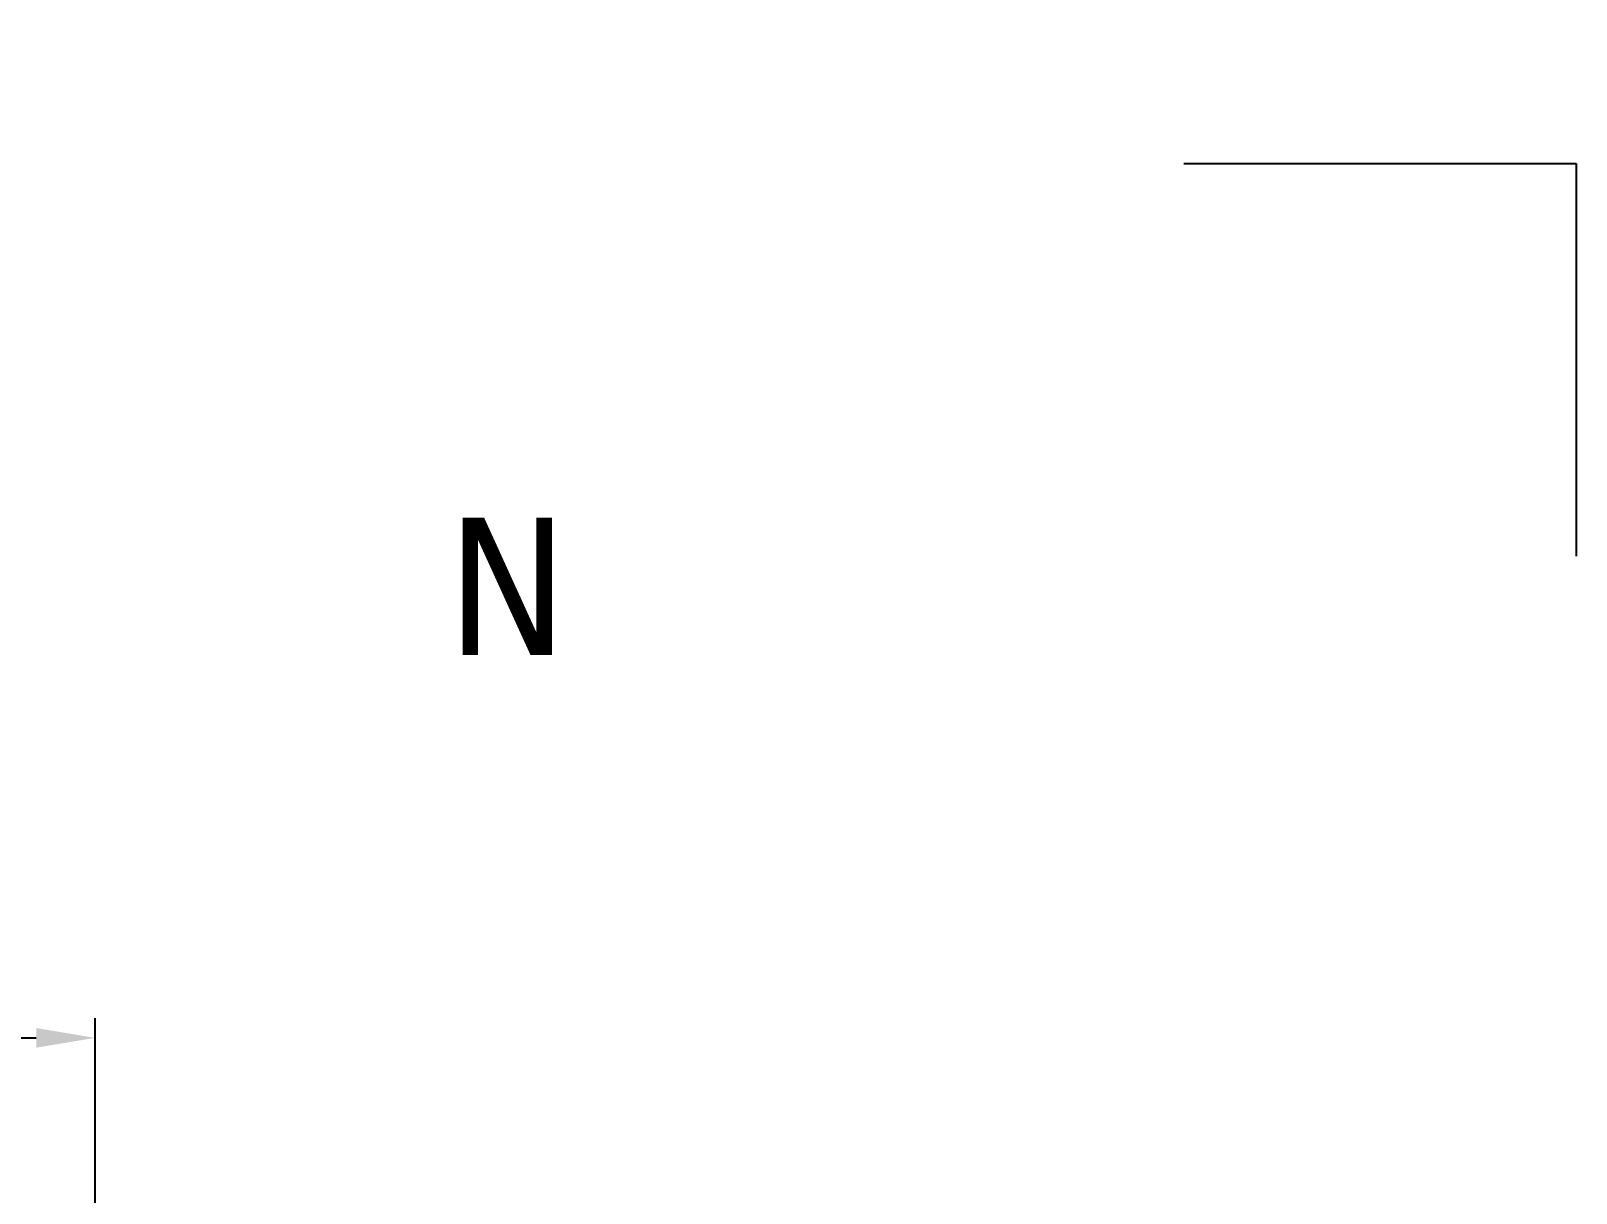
# Model space of a CAD drawing. Header units: millimetres. Extents: x -20000 to 230000, y -17405 to 25402.
# Drawn here: x 135341.1 to 135735, y -5548.8 to -5252.7 of the extents above; entities that cross this region are included whole.
import ezdxf
from ezdxf.enums import TextEntityAlignment as Align

# ---------------------------------------------------------------- set-up
doc = ezdxf.new("R2010")
doc.units = ezdxf.units.MM
doc.header["$PDMODE"] = 35
doc.header["$PDSIZE"] = 0.5
doc.layers.get('0').update_dxf_attribs({"lineweight": 13})
doc.layers.get('Defpoints').update_dxf_attribs({"true_color": 0xc2a584})
for name, color, linetype, lineweight in [('0 - 2 (modifié)', 71, 'Continuous', 13), ('1 - Cotation', 32, 'Continuous', 13), ('1 - Texte', 7, 'Continuous', 13)]:
    doc.layers.add(name, color=color, linetype=linetype, lineweight=lineweight)
doc.layers.add('Intouchable', color=252, linetype='Continuous', lineweight=13, plot=False)
doc.layers.add('Non visible', color=163, linetype='Continuous', lineweight=25, plot=False)
doc.styles.get("Standard").update_dxf_attribs({"font": 'ARIALUNI.TTF'})
doc.styles.add('Texte Poralu', font='tahomabd.ttf')
doc.dimstyles.new('100 - 1000', dxfattribs={"dimtxt": 15, "dimasz": 15, "dimexe": 5, "dimexo": 2.5, "dimgap": 8, "dimtad": 1, "dimdec": 1, "dimtxsty": 'Texte Poralu', "dimcen": 10, "dimazin": 0, "dimtfac": 1, "dimtdec": 1, "dimtmove": 0, "dimatfit": 3, "dimfxl": 1, "dimarcsym": 0})
doc.dimstyles.new('30 - 1000', dxfattribs={"dimtxt": 10, "dimasz": 10, "dimexe": 5, "dimexo": 2.5, "dimgap": 5, "dimtad": 1, "dimdec": 1, "dimtxsty": 'Texte Poralu', "dimcen": 5, "dimazin": 0, "dimtfac": 1, "dimtdec": 1, "dimtmove": 0, "dimatfit": 3, "dimfxl": 1, "dimarcsym": 0})

# ---------------------------------------------------------------- blocks, each defined once
blk = doc.blocks.new('Cadre Coupe_Elev')
at = {"color": 7}
blk.add_attdef('REPERE_1', text='', height=300, dxfattribs=at).set_placement((1000, 9000), align=Align.MIDDLE_CENTER)
at = {"layer": '1 - Texte', "color": 7}
for tag, p in [('DEFINITION1', (5000, 1200)), ('DEFINITION2', (5000, 800))]:
    blk.add_attdef(tag, text='', height=250, dxfattribs=at).set_placement(p, align=Align.MIDDLE_CENTER)
at = {"layer": 'Non visible', "style": 'Texte Poralu'}
for p in [(5447.12, 4905.8), (5447.12, 4605.8)]:
    blk.add_attdef('REPERE_2', text='', height=35, dxfattribs=at).set_placement(p, align=Align.MIDDLE_LEFT)
blk = doc.blocks.new('Cadre centrage dessin')
at = {"layer": 'Defpoints'}
for p, q in [((635, -1016.5), (735, -1016.5)), ((735, -1016.5), (735, -1116.5))]:
    blk.add_line(p, q, dxfattribs=at)
blk = doc.blocks.new('*D955')
at = {"layer": 'Defpoints', "color": 0, "lineweight": -2, "transparency": 16777216}
blk.add_line((135420, -3505.67), (135455.99, -3505.67), dxfattribs=at)
at = {"layer": 'Defpoints', "color": 0, "transparency": 16777216}
for p in [(135417.5, -3505.67), (135417.5, -3505.67), (130000, -6005.67)]:
    blk.add_point(p, dxfattribs=at)
at = {"layer": 'Defpoints', "color": 0, "transparency": 16777216, "insert": (135439.25, -3495.46), "char_height": 10, "attachment_point": 5, "style": 'Texte Poralu'}
blk.add_mtext('2500', dxfattribs=at)
blk = doc.blocks.new('*D971')
at = {"layer": '1 - Cotation', "color": 0, "lineweight": -2, "transparency": 16777216}
for p, q in [((134677.5, -5579.57), (134677.5, -5504.26)), ((135357.5, -5579.57), (135357.5, -5504.26)), ((134692.5, -5509.26), (135342.5, -5509.26))]:
    blk.add_line(p, q, dxfattribs=at)
at = {"layer": '1 - Cotation', "color": 0, "transparency": 16777216}
for points in [[(134692.5, -5506.76), (134692.5, -5511.76), (134677.5, -5509.26)], [(135342.5, -5506.76), (135342.5, -5511.76), (135357.5, -5509.26)]]:
    blk.add_solid(points, dxfattribs=at)
at = {"layer": 'Defpoints', "color": 0, "transparency": 16777216}
for p in [(135357.5, -5509.26), (134677.5, -5582.07), (135357.5, -5582.07)]:
    blk.add_point(p, dxfattribs=at)
at = {"layer": '1 - Cotation', "color": 0, "transparency": 16777216, "insert": (135017.5, -5493.76), "char_height": 15, "attachment_point": 5, "style": 'Texte Poralu'}
blk.add_mtext('L', dxfattribs=at)

msp = doc.modelspace()

# ---------------------------------------------------------------- block references
at = {"layer": '0 - 2 (modifié)'}
ref = msp.add_blockref('Cadre Coupe_Elev', (130000, -10000), dxfattribs=at)
ref.add_attrib('REPERE_2', 'N', dxfattribs={"layer": 'Non visible', "height": 35, "style": 'Texte Poralu'}).set_placement((135447.12, -5394.2), align=Align.MIDDLE_LEFT)
at = {"layer": 'Intouchable'}
msp.add_blockref('Cadre centrage dessin', (135000, -4270), dxfattribs=at)

# ---------------------------------------------------------------- dimensions: what is measured, and where the dimension line sits
at = {"layer": '1 - Cotation'}
dim = msp.add_linear_dim(base=(135357.5, -5509.26), p1=(134677.5, -5582.07), p2=(135357.5, -5582.07), text='L', dimstyle='100 - 1000', dxfattribs=at)
dim.commit()
dim.dimension.update_dxf_attribs({"geometry": '*D971', "text_midpoint": (135017.5, -5493.76)})
at = {"layer": 'Defpoints'}
dim = msp.add_ordinate_dim(feature_location=(135417.5, -3505.67), offset=(0, 0), dtype=0, origin=(130000, -6005.67), dimstyle='30 - 1000', dxfattribs=at)
dim.commit()
dim.dimension.update_dxf_attribs({"geometry": '*D955', "text_midpoint": (135439.25, -3495.46)})

doc.saveas('drawing.dxf')
